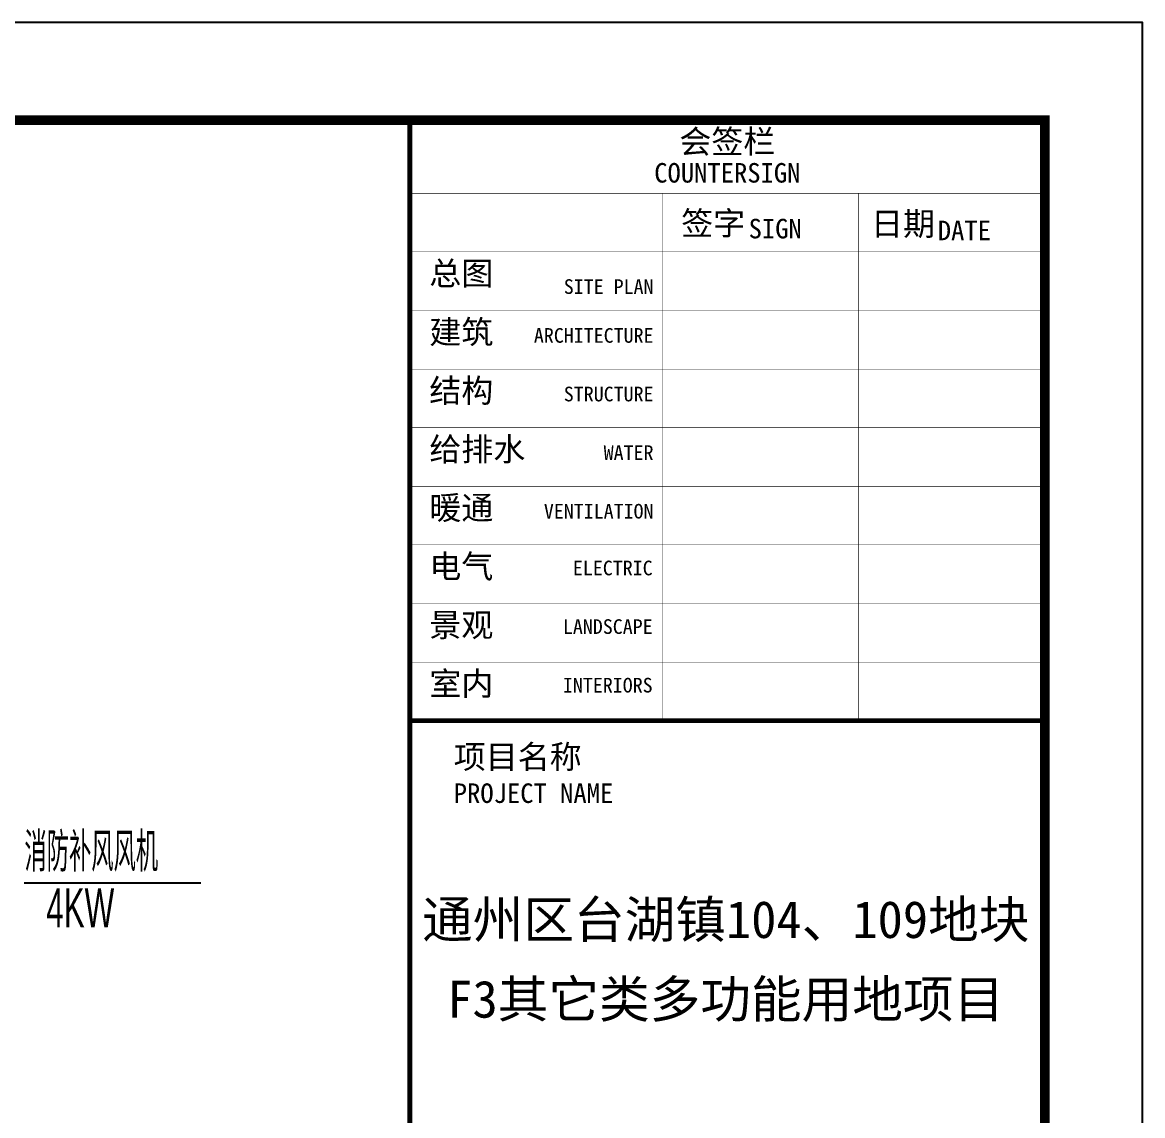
# Model space of a CAD drawing. Extents: x 776418 to 2076422, y -1170708 to 498544.
# Drawn here: x 1002067 to 1013531, y -306061 to -294868 of the extents above; entities that cross this region are included whole.
import ezdxf
from ezdxf.enums import TextEntityAlignment as Align

# ---------------------------------------------------------------- set-up
doc = ezdxf.new("R2010")
doc.units = 0
doc.header["$LTSCALE"] = 1000
doc.header["$MEASUREMENT"] = 0
doc.layers.get('0').update_dxf_attribs({"linetype": 'CONTINUOUS'})
for name, color, linetype in [('D-TEXT', 7, 'CONTINUOUS'), ('SHEET_LINE', 6, 'CONTINUOUS'), ('SHEET_TEXT', 7, 'CONTINUOUS'), ('TEL_TITLE', 7, 'CONTINUOUS'), ('字', 7, 'CONTINUOUS')]:
    doc.layers.add(name, color=color, linetype=linetype)
doc.styles.add('_JD', font='ros.shx', dxfattribs={"width": 0.8, "bigfont": 'JD.shx'})
doc.styles.add('华文细黑', font='STXIHEI.TTF')

# ---------------------------------------------------------------- blocks, each defined once
blk = doc.blocks.new('A$C51FB5BAD')
at = {"layer": 'SHEET_LINE', "const_width": 50}
for points in [[(-6500, 0), (-6500, -6150), (0, -6150), (0, 0)], [(-6500, -57400), (0, -57400), (0, -6150), (-6500, -6150)]]:
    blk.add_lwpolyline(points, close=True, dxfattribs=at)
at = {"layer": 'SHEET_LINE', "const_width": 5}
for points in [[(-6500, -750), (0, -750)], [(-3914.477304461878, -750), (-3914.477304461878, -6150)], [(-1910.067170055583, -750), (-1910.067170055583, -6150)], [(-6500, -1350), (0, -1350)], [(-6500, -1950), (0, -1950)], [(-6500, -2550), (0, -2550)], [(-6500, -3150), (0, -3150)], [(-6500, -3750), (0, -3750)], [(-6500, -4350), (0, -4350)], [(-6500, -4950), (0, -4950)], [(-6500, -4950), (0, -4950)], [(-6500, -5550), (0, -5550)], [(-6500, -6150), (0, -6150)]]:
    blk.add_lwpolyline(points, dxfattribs=at)
at = {"layer": 'SHEET_TEXT', "style": '华文细黑'}
for s, height, p in [('会签栏', 240, (-3250, -100)), ('COUNTERSIGN', 200, (-3250, -440.2262921354268))]:
    blk.add_text(s, height=height, dxfattribs=at).set_placement(p, align=Align.TOP_CENTER)
for s, height, p in [('签字', 240, (-3722.245963978115, -936.5940850221086)), ('日期', 240, (-1779.201240960974, -942.1553758850787)), ('SIGN', 200, (-3032.005426887888, -1011.549254495651)), ('DATE', 200, (-1095.922043231316, -1030.421512268716)), ('总图', 240, (-6299.999999999534, -1450)), ('建筑', 240, (-6299.999999999534, -2050)), ('结构', 240, (-6299.999999999534, -2650)), ('给排水', 240, (-6299.999999999534, -3250)), ('暖通', 240, (-6299.999999999534, -3850)), ('电气', 240, (-6299.999999999534, -4450)), ('景观', 240, (-6299.999999999534, -5050)), ('室内', 240, (-6299.999999999534, -5650)), ('项目名称', 240, (-6049.999999999534, -6399.667324020062)), ('PROJECT NAME', 200, (-6049.999999999534, -6792.131826491561))]:
    blk.add_text(s, height=height, dxfattribs=at).set_placement(p, align=Align.TOP_LEFT)
for s, p in [('SITE PLAN', (-4005.562734563835, -1630.151823223568)), ('ARCHITECTURE', (-4005.562734563835, -2130.151823223568)), ('STRUCTURE', (-4005.562734563835, -2730.151823223568)), ('WATER', (-4005.562734563835, -3330.151823223568)), ('VENTILATION', (-4005.562734563835, -3930.151823223568)), ('ELECTRIC', (-4014.477304461878, -4511.357643815223)), ('LANDSCAPE', (-4014.477304461878, -5111.357643815223)), ('INTERIORS', (-4014.477304461878, -5711.357643815223))]:
    blk.add_text(s, height=150, dxfattribs=at).set_placement(p, align=Align.TOP_RIGHT)
at = {"layer": '字', "char_height": 380, "width": 78154.15673822165, "attachment_point": 5, "style": '华文细黑'}
for s, insert in [('通州区台湖镇104、109地块', (-3266.510889182799, -8206.425747028086)), ('F3其它类多功能用地项目', (-3266.510889182799, -9022.525940421503))]:
    blk.add_mtext(s, dxfattribs=dict(at, insert=insert))

msp = doc.modelspace()

# ---------------------------------------------------------------- linework, layer by layer
at = {"layer": 'D-TEXT'}
msp.add_line((1002084.829376944, -303679.4534412185, -0.0001698192108816778), (1003893.939636614, -303679.4534412185, -0.0001698192108816778), dxfattribs=at)
at = {"layer": 'TEL_TITLE'}
msp.add_lwpolyline([(908431.4639519872, -354267.7200902286), (1013531.463951987, -354267.7200902286), (1013531.463951987, -294867.7200902286), (908431.4639519872, -294867.7200902286)], close=True, dxfattribs=at)
at = {"layer": 'TEL_TITLE', "const_width": 100}
msp.add_lwpolyline([(910931.4639519872, -353267.7200902286), (1012531.463951987, -353267.7200902286), (1012531.463951987, -295867.7200902286), (910931.4639519872, -295867.7200902286)], close=True, dxfattribs=at)

# ---------------------------------------------------------------- block references
msp.add_blockref('A$C51FB5BAD', (1012531.463951987, -295867.7200902284))

# ---------------------------------------------------------------- texts
at = {"layer": 'D-TEXT', "style": '_JD', "width": 0.6}
for s, p in [('消防补风风机', (1002087.507229153, -303562.4342875462, -0.0001698192108816778)), ('4KW', (1002311.23829579, -304133.3169008587, -124.4601698192113))]:
    msp.add_text(s, height=400, dxfattribs=at).set_placement(p)

doc.saveas('drawing.dxf')
